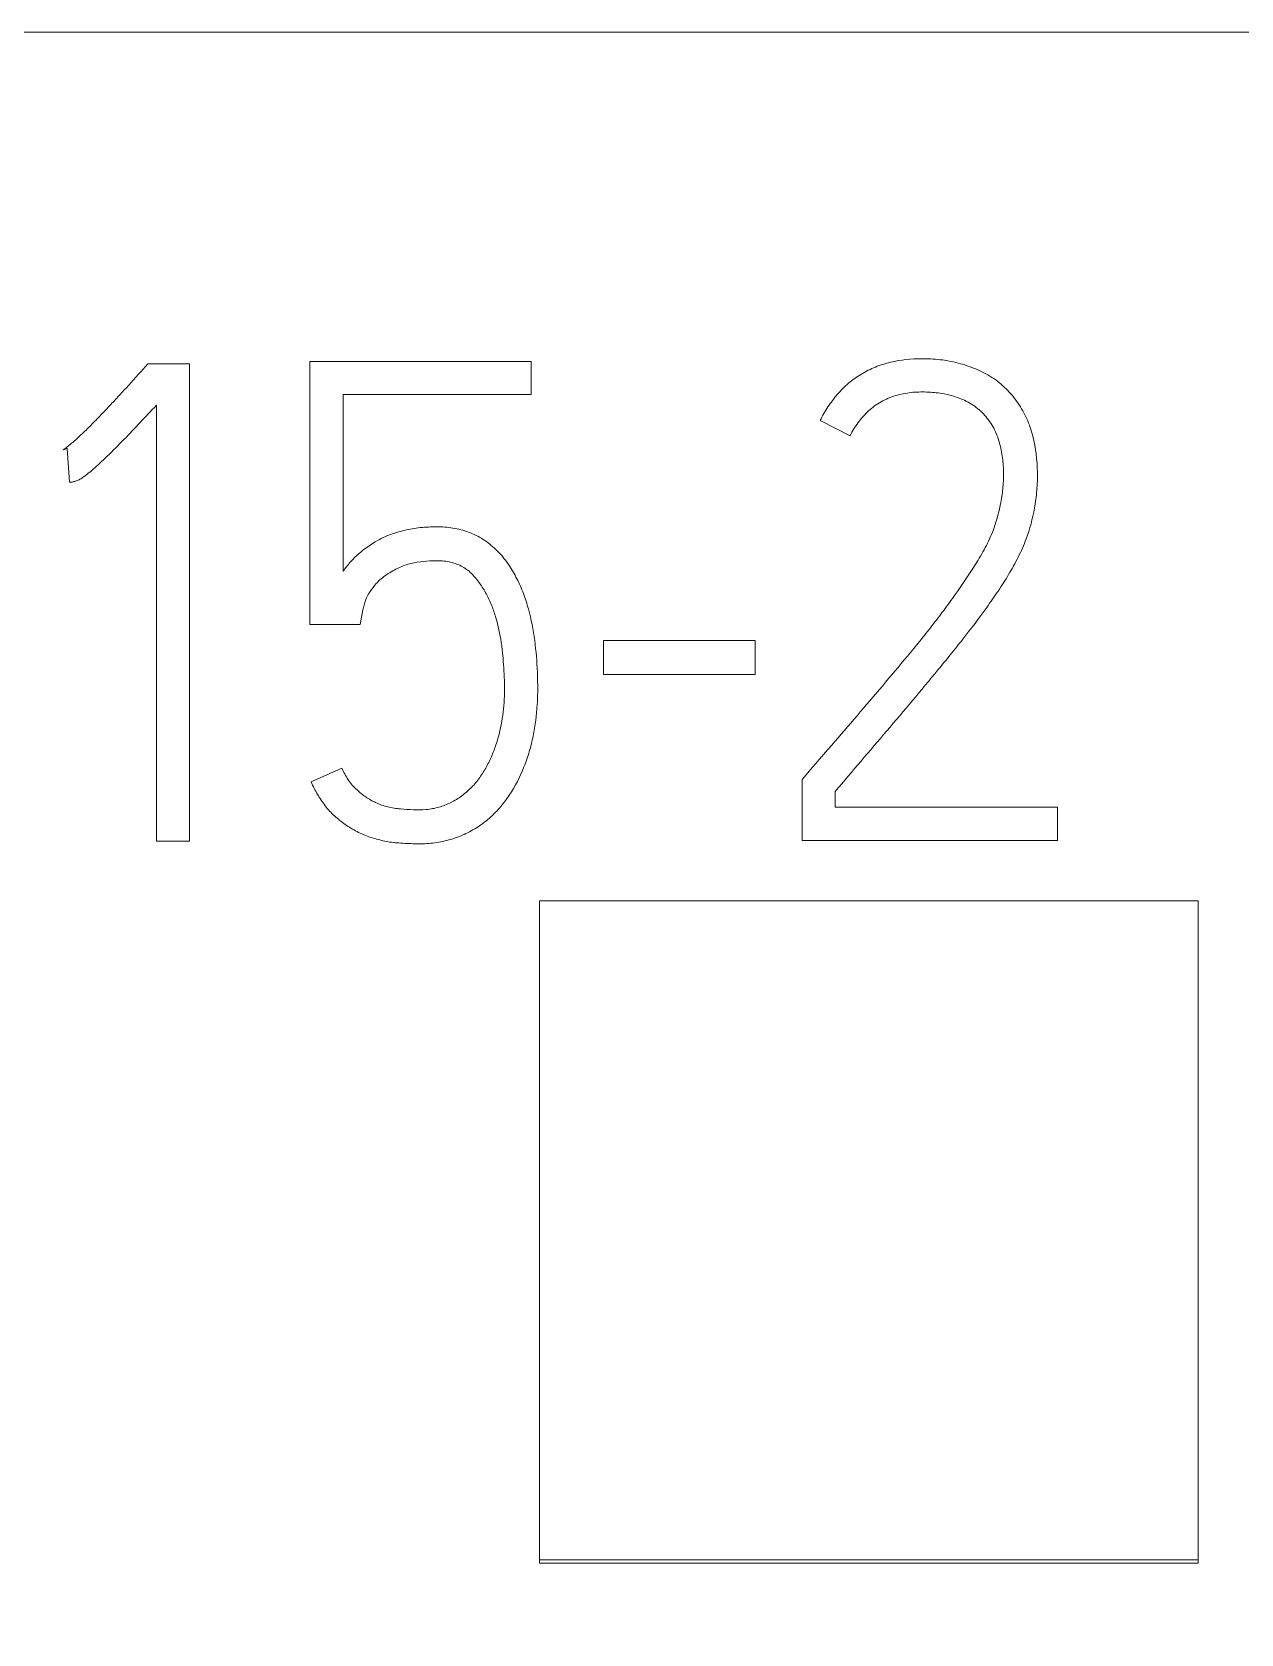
# Model space of a CAD drawing. Header units: millimetres. Extents: x 1359 to 3577, y 1333 to 3557.
# Drawn here: x 2577.88 to 2581.91, y 3324.73 to 3330.08 of the extents above; entities that cross this region are included whole.
import ezdxf

# ---------------------------------------------------------------- set-up
doc = ezdxf.new("R2010")
doc.units = ezdxf.units.MM
doc.set_wipeout_variables(frame=1)
doc.layers.add('000-PI-Oprema', color=30, linetype='Continuous', lineweight=5)
doc.layers.add('002-PI-Kabelska kanalica', color=150, linetype='Continuous')

# ---------------------------------------------------------------- blocks, each defined once
blk = doc.blocks.new('6ES7515-2AN03-0AB0')
blk.add_wipeout([(49766.6555, 38535.9127), (49836.4555, 38535.9127), (49836.4555, 38388.9127), (49766.6555, 38388.9127)])
at = {"layer": '000-PI-Oprema', "color": 0, "linetype": 'ByBlock', "lineweight": 0}
for p, q in [((49831.3494, 38535.9127), (49771.7616, 38535.9127)), ((49831.3494, 38535.9127), (49771.7616, 38535.9127)), ((49788.3465, 38534.8042), (49788.331, 38534.7863)), ((49788.3465, 38534.8042), (49788.331, 38534.7863)), ((49788.4863, 38534.8042), (49788.3465, 38534.8042)), ((49788.4863, 38534.8042), (49788.3465, 38534.8042)), ((49788.4863, 38533.2107), (49788.4863, 38534.8041)), ((49788.4863, 38533.2107), (49788.4863, 38534.8041)), ((49788.888, 38534.8127), (49788.888, 38533.9341)), ((49789.627, 38534.8127), (49788.888, 38534.8127)), ((49788.888, 38534.8127), (49788.888, 38533.9341)), ((49789.627, 38534.8127), (49788.888, 38534.8127)), ((49789.627, 38534.7017), (49789.627, 38534.8127)), ((49789.627, 38534.7017), (49789.627, 38534.8127)), ((49788.9989, 38534.1116), (49788.9989, 38534.7017)), ((49788.9989, 38534.7017), (49789.627, 38534.7017)), ((49788.9989, 38534.1116), (49788.9989, 38534.7017)), ((49788.9989, 38534.7017), (49789.627, 38534.7017)), ((49788.3753, 38534.6664), (49788.3753, 38533.2107)), ((49788.3753, 38534.6664), (49788.3753, 38533.2107)), ((49790.5929, 38534.6152), (49790.6929, 38534.5644)), ((49790.5929, 38534.6152), (49790.6929, 38534.5644)), ((49788.0643, 38534.5176), (49788.0778, 38534.5221)), ((49788.0643, 38534.5176), (49788.0778, 38534.5221)), ((49788.0778, 38534.5221), (49788.0847, 38534.4091)), ((49788.0778, 38534.5221), (49788.0847, 38534.4091)), ((49789.0567, 38533.9341), (49789.0656, 38533.9828)), ((49789.0567, 38533.9341), (49789.0656, 38533.9828)), ((49788.888, 38533.9341), (49789.0567, 38533.9341)), ((49788.888, 38533.9341), (49789.0567, 38533.9341)), ((49789.8693, 38533.8808), (49789.8693, 38533.7674)), ((49790.3754, 38533.8808), (49789.8693, 38533.8808)), ((49789.8693, 38533.8808), (49789.8693, 38533.7674)), ((49790.3754, 38533.8808), (49789.8693, 38533.8808)), ((49790.3754, 38533.7674), (49790.3754, 38533.8808)), ((49790.3754, 38533.7674), (49790.3754, 38533.8808)), ((49789.8693, 38533.7674), (49790.3754, 38533.7674)), ((49789.8693, 38533.7674), (49790.3754, 38533.7674)), ((49788.9945, 38533.4549), (49788.8924, 38533.4082)), ((49788.9945, 38533.4549), (49788.8924, 38533.4082)), ((49790.5462, 38533.4326), (49790.5327, 38533.4167)), ((49790.5462, 38533.4326), (49790.5327, 38533.4167)), ((49790.5327, 38533.4167), (49790.5327, 38533.2127)), ((49790.5327, 38533.4167), (49790.5327, 38533.2127)), ((49790.6437, 38533.3236), (49790.6437, 38533.3769)), ((49790.6437, 38533.3236), (49790.6437, 38533.3769)), ((49791.3856, 38533.3236), (49790.6437, 38533.3236)), ((49791.3856, 38533.3236), (49790.6437, 38533.3236)), ((49791.3856, 38533.2127), (49791.3856, 38533.3236)), ((49791.3856, 38533.2127), (49791.3856, 38533.3236)), ((49788.3753, 38533.2107), (49788.4863, 38533.2107)), ((49788.3753, 38533.2107), (49788.4863, 38533.2107)), ((49790.5327, 38533.2127), (49791.3856, 38533.2127)), ((49790.5327, 38533.2127), (49791.3856, 38533.2127)), ((49789.6555, 38533.0114), (49789.6555, 38530.8111)), ((49791.8555, 38533.0114), (49789.6555, 38533.0114)), ((49789.6555, 38533.0114), (49789.6555, 38530.8111)), ((49791.8555, 38533.0114), (49789.6555, 38533.0114)), ((49791.8555, 38530.8111), (49791.8555, 38533.0114)), ((49791.8555, 38530.8111), (49791.8555, 38533.0114)), ((49789.6555, 38530.8111), (49791.8555, 38530.8111)), ((49789.6555, 38530.8111), (49789.6555, 38530.8)), ((49789.6555, 38530.8111), (49791.8555, 38530.8111)), ((49789.6555, 38530.8111), (49789.6555, 38530.8)), ((49791.8555, 38530.8), (49789.6555, 38530.8)), ((49791.8555, 38530.8), (49789.6555, 38530.8)), ((49791.8555, 38530.8111), (49791.8555, 38530.8)), ((49791.8555, 38530.8111), (49791.8555, 38530.8))]:
    blk.add_line(p, q, dxfattribs=at)
for points, knots in [([(49788.331, 38534.7863), (49788.3098, 38534.7628), (49788.2885, 38534.7395), (49788.2565, 38534.7047), (49788.2458, 38534.693), (49788.2243, 38534.6699), (49788.2134, 38534.6584), (49788.1916, 38534.6355), (49788.1807, 38534.6241), (49788.1587, 38534.6015), (49788.1476, 38534.5902), (49788.1305, 38534.5738), (49788.1248, 38534.5684), (49788.1132, 38534.5577), (49788.1073, 38534.5525), (49788.0954, 38534.5421), (49788.0894, 38534.537), (49788.0803, 38534.5294), (49788.0773, 38534.5269), (49788.071, 38534.5221), (49788.0678, 38534.5197), (49788.0643, 38534.5176)], [0, 0, 0, 0, 0.25, 0.25, 0.375, 0.375, 0.5, 0.5, 0.625, 0.625, 0.75, 0.75, 0.8125, 0.8125, 0.875, 0.875, 0.9375, 0.9375, 0.96875, 0.96875, 1, 1, 1, 1]), ([(49788.331, 38534.7863), (49788.3098, 38534.7628), (49788.2885, 38534.7395), (49788.2565, 38534.7047), (49788.2458, 38534.693), (49788.2243, 38534.6699), (49788.2134, 38534.6584), (49788.1916, 38534.6355), (49788.1807, 38534.6241), (49788.1587, 38534.6015), (49788.1476, 38534.5902), (49788.1305, 38534.5738), (49788.1248, 38534.5684), (49788.1132, 38534.5577), (49788.1073, 38534.5525), (49788.0954, 38534.5421), (49788.0894, 38534.537), (49788.0803, 38534.5294), (49788.0773, 38534.5269), (49788.071, 38534.5221), (49788.0678, 38534.5197), (49788.0643, 38534.5176)], [0, 0, 0, 0, 0.25, 0.25, 0.375, 0.375, 0.5, 0.5, 0.625, 0.625, 0.75, 0.75, 0.8125, 0.8125, 0.875, 0.875, 0.9375, 0.9375, 0.96875, 0.96875, 1, 1, 1, 1]), ([(49790.9324, 38534.8216), (49790.897, 38534.8216), (49790.8622, 38534.8182), (49790.8195, 38534.808), (49790.811, 38534.8056), (49790.7942, 38534.8003), (49790.7858, 38534.7973), (49790.7614, 38534.7874), (49790.7379, 38534.7758), (49790.716, 38534.7613), (49790.7017, 38534.751), (49790.6947, 38534.7455), (49790.6746, 38534.7284), (49790.6623, 38534.716), (49790.6394, 38534.6897), (49790.6288, 38534.6756), (49790.6095, 38534.6461), (49790.6008, 38534.6309), (49790.5929, 38534.6152)], [0, 0, 0, 0, 0.25, 0.25, 0.3125, 0.3125, 0.375, 0.375, 0.5, 0.5625, 0.5625, 0.625, 0.625, 0.75, 0.75, 0.875, 0.875, 1, 1, 1, 1]), ([(49790.9324, 38534.8216), (49790.897, 38534.8216), (49790.8622, 38534.8182), (49790.8195, 38534.808), (49790.811, 38534.8056), (49790.7942, 38534.8003), (49790.7858, 38534.7973), (49790.7614, 38534.7874), (49790.7379, 38534.7758), (49790.716, 38534.7613), (49790.7017, 38534.751), (49790.6947, 38534.7455), (49790.6746, 38534.7284), (49790.6623, 38534.716), (49790.6394, 38534.6897), (49790.6288, 38534.6756), (49790.6095, 38534.6461), (49790.6008, 38534.6309), (49790.5929, 38534.6152)], [0, 0, 0, 0, 0.25, 0.25, 0.3125, 0.3125, 0.375, 0.375, 0.5, 0.5625, 0.5625, 0.625, 0.625, 0.75, 0.75, 0.875, 0.875, 1, 1, 1, 1]), ([(49791.3035, 38534.5632), (49791.2985, 38534.5831), (49791.2918, 38534.6023), (49791.2794, 38534.63), (49791.2748, 38534.6391), (49791.2648, 38534.6569), (49791.2594, 38534.6656), (49791.2478, 38534.6825), (49791.2416, 38534.6906), (49791.2285, 38534.7061), (49791.2215, 38534.7135), (49791.2072, 38534.7279), (49791.1998, 38534.7349), (49791.184, 38534.7479), (49791.1755, 38534.754), (49791.1496, 38534.7706), (49791.1313, 38534.7799), (49791.0934, 38534.7955), (49791.0737, 38534.8019), (49791.044, 38534.8099), (49791.034, 38534.8122), (49791.014, 38534.8159), (49791.0039, 38534.8173), (49790.9735, 38534.8207), (49790.953, 38534.8216), (49790.9324, 38534.8216)], [0, 0, 0, 0, 0.125, 0.125, 0.1875, 0.1875, 0.25, 0.25, 0.3125, 0.3125, 0.375, 0.375, 0.4375, 0.4375, 0.5, 0.5, 0.625, 0.625, 0.75, 0.75, 0.8125, 0.8125, 0.875, 0.875, 1, 1, 1, 1]), ([(49791.3035, 38534.5632), (49791.2985, 38534.5831), (49791.2918, 38534.6023), (49791.2794, 38534.63), (49791.2748, 38534.6391), (49791.2648, 38534.6569), (49791.2594, 38534.6656), (49791.2478, 38534.6825), (49791.2416, 38534.6906), (49791.2285, 38534.7061), (49791.2215, 38534.7135), (49791.2072, 38534.7279), (49791.1998, 38534.7349), (49791.184, 38534.7479), (49791.1755, 38534.754), (49791.1496, 38534.7706), (49791.1313, 38534.7799), (49791.0934, 38534.7955), (49791.0737, 38534.8019), (49791.044, 38534.8099), (49791.034, 38534.8122), (49791.014, 38534.8159), (49791.0039, 38534.8173), (49790.9735, 38534.8207), (49790.953, 38534.8216), (49790.9324, 38534.8216)], [0, 0, 0, 0, 0.125, 0.125, 0.1875, 0.1875, 0.25, 0.25, 0.3125, 0.3125, 0.375, 0.375, 0.4375, 0.4375, 0.5, 0.5, 0.625, 0.625, 0.75, 0.75, 0.8125, 0.8125, 0.875, 0.875, 1, 1, 1, 1]), ([(49790.6929, 38534.5644), (49790.7009, 38534.5799), (49790.7099, 38534.5947), (49790.7252, 38534.6156), (49790.7306, 38534.6223), (49790.7422, 38534.6353), (49790.7484, 38534.6416), (49790.7678, 38534.6592), (49790.7818, 38534.6694), (49790.8045, 38534.6823), (49790.8125, 38534.6862), (49790.8286, 38534.693), (49790.845, 38534.699), (49790.8619, 38534.7032), (49790.879, 38534.7066), (49790.8878, 38534.7079), (49790.9139, 38534.7107), (49790.9313, 38534.711), (49790.966, 38534.7098), (49790.9832, 38534.7083), (49791.0091, 38534.704), (49791.0177, 38534.7023), (49791.0347, 38534.698), (49791.0514, 38534.6931), (49791.0675, 38534.6865), (49791.0833, 38534.679), (49791.091, 38534.6747), (49791.1132, 38534.6608), (49791.1266, 38534.6498), (49791.1445, 38534.631), (49791.1501, 38534.6242), (49791.1605, 38534.6102), (49791.1652, 38534.6029), (49791.1739, 38534.5879), (49791.1777, 38534.5801), (49791.1847, 38534.5641), (49791.1877, 38534.5559), (49791.1928, 38534.5393), (49791.1949, 38534.5309), (49791.1985, 38534.5141), (49791.2, 38534.5056), (49791.2037, 38534.48), (49791.2051, 38534.4627), (49791.2058, 38534.428), (49791.2052, 38534.4107), (49791.2023, 38534.3763), (49791.1999, 38534.3592), (49791.1966, 38534.3421)], [0, 0, 0, 0, 0.0625, 0.0625, 0.09375, 0.09375, 0.125, 0.125, 0.1875, 0.1875, 0.21875, 0.21875, 0.25, 0.28125, 0.28125, 0.3125, 0.3125, 0.375, 0.375, 0.4375, 0.4375, 0.46875, 0.46875, 0.5, 0.53125, 0.53125, 0.5625, 0.5625, 0.625, 0.625, 0.65625, 0.65625, 0.6875, 0.6875, 0.71875, 0.71875, 0.75, 0.75, 0.78125, 0.78125, 0.8125, 0.8125, 0.875, 0.875, 0.9375, 0.9375, 1, 1, 1, 1]), ([(49790.6929, 38534.5644), (49790.7009, 38534.5799), (49790.7099, 38534.5947), (49790.7252, 38534.6156), (49790.7306, 38534.6223), (49790.7422, 38534.6353), (49790.7484, 38534.6416), (49790.7678, 38534.6592), (49790.7818, 38534.6694), (49790.8045, 38534.6823), (49790.8125, 38534.6862), (49790.8286, 38534.693), (49790.845, 38534.699), (49790.8619, 38534.7032), (49790.879, 38534.7066), (49790.8878, 38534.7079), (49790.9139, 38534.7107), (49790.9313, 38534.711), (49790.966, 38534.7098), (49790.9832, 38534.7083), (49791.0091, 38534.704), (49791.0177, 38534.7023), (49791.0347, 38534.698), (49791.0514, 38534.6931), (49791.0675, 38534.6865), (49791.0833, 38534.679), (49791.091, 38534.6747), (49791.1132, 38534.6608), (49791.1266, 38534.6498), (49791.1445, 38534.631), (49791.1501, 38534.6242), (49791.1605, 38534.6102), (49791.1652, 38534.6029), (49791.1739, 38534.5879), (49791.1777, 38534.5801), (49791.1847, 38534.5641), (49791.1877, 38534.5559), (49791.1928, 38534.5393), (49791.1949, 38534.5309), (49791.1985, 38534.5141), (49791.2, 38534.5056), (49791.2037, 38534.48), (49791.2051, 38534.4627), (49791.2058, 38534.428), (49791.2052, 38534.4107), (49791.2023, 38534.3763), (49791.1999, 38534.3592), (49791.1966, 38534.3421)], [0, 0, 0, 0, 0.0625, 0.0625, 0.09375, 0.09375, 0.125, 0.125, 0.1875, 0.1875, 0.21875, 0.21875, 0.25, 0.28125, 0.28125, 0.3125, 0.3125, 0.375, 0.375, 0.4375, 0.4375, 0.46875, 0.46875, 0.5, 0.53125, 0.53125, 0.5625, 0.5625, 0.625, 0.625, 0.65625, 0.65625, 0.6875, 0.6875, 0.71875, 0.71875, 0.75, 0.75, 0.78125, 0.78125, 0.8125, 0.8125, 0.875, 0.875, 0.9375, 0.9375, 1, 1, 1, 1]), ([(49788.1534, 38534.4433), (49788.1635, 38534.4516), (49788.1733, 38534.4604), (49788.1926, 38534.4782), (49788.2021, 38534.4873), (49788.2303, 38534.5147), (49788.2488, 38534.5333), (49788.3037, 38534.5897), (49788.3396, 38534.6279), (49788.3753, 38534.6664)], [0, 0, 0, 0, 0.125, 0.125, 0.25, 0.25, 0.5, 0.5, 1, 1, 1, 1]), ([(49788.1534, 38534.4433), (49788.1635, 38534.4516), (49788.1733, 38534.4604), (49788.1926, 38534.4782), (49788.2021, 38534.4873), (49788.2303, 38534.5147), (49788.2488, 38534.5333), (49788.3037, 38534.5897), (49788.3396, 38534.6279), (49788.3753, 38534.6664)], [0, 0, 0, 0, 0.125, 0.125, 0.25, 0.25, 0.5, 0.5, 1, 1, 1, 1]), ([(49791.3088, 38534.3222), (49791.3125, 38534.3421), (49791.3152, 38534.3622), (49791.3185, 38534.4026), (49791.3192, 38534.4229), (49791.3183, 38534.4837), (49791.313, 38534.5237), (49791.3035, 38534.5632)], [0, 0, 0, 0, 0.25, 0.25, 0.5, 0.5, 1, 1, 1, 1]), ([(49791.3088, 38534.3222), (49791.3125, 38534.3421), (49791.3152, 38534.3622), (49791.3185, 38534.4026), (49791.3192, 38534.4229), (49791.3183, 38534.4837), (49791.313, 38534.5237), (49791.3035, 38534.5632)], [0, 0, 0, 0, 0.25, 0.25, 0.5, 0.5, 1, 1, 1, 1]), ([(49788.0847, 38534.4091), (49788.0886, 38534.4091), (49788.0926, 38534.4097), (49788.1003, 38534.4113), (49788.1041, 38534.4124), (49788.1078, 38534.4136)], [0, 0, 0, 0, 0.5, 0.5, 1, 1, 1, 1]), ([(49788.0847, 38534.4091), (49788.0886, 38534.4091), (49788.0926, 38534.4097), (49788.1003, 38534.4113), (49788.1041, 38534.4124), (49788.1078, 38534.4136)], [0, 0, 0, 0, 0.5, 0.5, 1, 1, 1, 1]), ([(49788.1078, 38534.4136), (49788.1101, 38534.4143), (49788.1122, 38534.4151), (49788.1162, 38534.4171), (49788.1182, 38534.4182), (49788.1241, 38534.4216), (49788.1279, 38534.4241), (49788.1391, 38534.432), (49788.1463, 38534.4376), (49788.1534, 38534.4433)], [0, 0, 0, 0, 0.125, 0.125, 0.25, 0.25, 0.5, 0.5, 1, 1, 1, 1]), ([(49788.1534, 38534.4433), (49788.1463, 38534.4376), (49788.1391, 38534.432), (49788.1279, 38534.4242), (49788.1241, 38534.4216), (49788.1182, 38534.4182), (49788.1162, 38534.4171), (49788.1121, 38534.4151), (49788.1101, 38534.4143), (49788.1078, 38534.4136)], [0, 0, 0, 0, 0.5, 0.5, 0.75, 0.75, 0.875, 0.875, 1, 1, 1, 1]), ([(49788.1078, 38534.4136), (49788.1101, 38534.4143), (49788.1122, 38534.4151), (49788.1162, 38534.4171), (49788.1182, 38534.4182), (49788.1241, 38534.4216), (49788.1279, 38534.4241), (49788.1391, 38534.432), (49788.1463, 38534.4376), (49788.1534, 38534.4433)], [0, 0, 0, 0, 0.125, 0.125, 0.25, 0.25, 0.5, 0.5, 1, 1, 1, 1]), ([(49788.1534, 38534.4433), (49788.1463, 38534.4376), (49788.1391, 38534.432), (49788.1279, 38534.4242), (49788.1241, 38534.4216), (49788.1182, 38534.4182), (49788.1162, 38534.4171), (49788.1121, 38534.4151), (49788.1101, 38534.4143), (49788.1078, 38534.4136)], [0, 0, 0, 0, 0.5, 0.5, 0.75, 0.75, 0.875, 0.875, 1, 1, 1, 1]), ([(49789.1786, 38533.205), (49789.1965, 38533.2038), (49789.2145, 38533.2027), (49789.2413, 38533.2018), (49789.2503, 38533.2016), (49789.2681, 38533.2019), (49789.2948, 38533.2032), (49789.3214, 38533.2073), (49789.3479, 38533.2134), (49789.3567, 38533.2158), (49789.374, 38533.2213), (49789.3824, 38533.2243), (49789.4075, 38533.2344), (49789.4235, 38533.2424), (49789.4468, 38533.2563), (49789.4544, 38533.2613), (49789.4691, 38533.2719), (49789.4904, 38533.2885), (49789.5095, 38533.3074), (49789.5332, 38533.3345), (49789.5442, 38533.3491), (49789.5741, 38533.3939), (49789.5902, 38533.4257), (49789.6101, 38533.4756), (49789.616, 38533.4927), (49789.6263, 38533.527), (49789.6306, 38533.5443), (49789.6414, 38533.5965), (49789.6458, 38533.6317), (49789.6489, 38533.6851), (49789.6494, 38533.703), (49789.6493, 38533.7388), (49789.649, 38533.7567), (49789.6469, 38533.8102), (49789.6441, 38533.8457), (49789.6345, 38533.9162), (49789.6278, 38533.9513), (49789.6134, 38534.0034), (49789.6079, 38534.0206), (49789.5952, 38534.0542), (49789.5881, 38534.0706), (49789.5718, 38534.1027), (49789.5626, 38534.1184), (49789.5424, 38534.1481), (49789.5313, 38534.1621), (49789.5128, 38534.1816), (49789.5064, 38534.1878), (49789.4928, 38534.1997), (49789.4856, 38534.2055), (49789.4635, 38534.2213), (49789.4478, 38534.2302), (49789.4229, 38534.2411), (49789.4143, 38534.2443), (49789.3969, 38534.2498), (49789.3881, 38534.2521), (49789.3615, 38534.2576), (49789.3434, 38534.2596), (49789.316, 38534.2605), (49789.3069, 38534.2604), (49789.2887, 38534.2599), (49789.2797, 38534.2595), (49789.2527, 38534.2574), (49789.2169, 38534.2527), (49789.1819, 38534.2432), (49789.1473, 38534.231), (49789.1305, 38534.2237), (49789.1144, 38534.2149)], [0, 0, 0, 0, 0.03125, 0.03125, 0.046875, 0.046875, 0.0625, 0.09375, 0.09375, 0.109375, 0.109375, 0.125, 0.125, 0.15625, 0.15625, 0.171875, 0.171875, 0.1875, 0.21875, 0.21875, 0.25, 0.25, 0.3125, 0.3125, 0.34375, 0.34375, 0.375, 0.375, 0.4375, 0.4375, 0.46875, 0.46875, 0.5, 0.5, 0.5625, 0.5625, 0.625, 0.625, 0.65625, 0.65625, 0.6875, 0.6875, 0.71875, 0.71875, 0.75, 0.75, 0.765625, 0.765625, 0.78125, 0.78125, 0.8125, 0.8125, 0.828125, 0.828125, 0.84375, 0.84375, 0.875, 0.875, 0.890625, 0.890625, 0.90625, 0.90625, 0.9375, 0.96875, 0.96875, 1, 1, 1, 1]), ([(49789.1786, 38533.205), (49789.1965, 38533.2038), (49789.2145, 38533.2027), (49789.2413, 38533.2018), (49789.2503, 38533.2016), (49789.2681, 38533.2019), (49789.2948, 38533.2032), (49789.3214, 38533.2073), (49789.3479, 38533.2134), (49789.3567, 38533.2158), (49789.374, 38533.2213), (49789.3824, 38533.2243), (49789.4075, 38533.2344), (49789.4235, 38533.2424), (49789.4468, 38533.2563), (49789.4544, 38533.2613), (49789.4691, 38533.2719), (49789.4904, 38533.2885), (49789.5095, 38533.3074), (49789.5332, 38533.3345), (49789.5442, 38533.3491), (49789.5741, 38533.3939), (49789.5902, 38533.4257), (49789.6101, 38533.4756), (49789.616, 38533.4927), (49789.6263, 38533.527), (49789.6306, 38533.5443), (49789.6414, 38533.5965), (49789.6458, 38533.6317), (49789.6489, 38533.6851), (49789.6494, 38533.703), (49789.6493, 38533.7388), (49789.649, 38533.7567), (49789.6469, 38533.8102), (49789.6441, 38533.8457), (49789.6345, 38533.9162), (49789.6278, 38533.9513), (49789.6134, 38534.0034), (49789.6079, 38534.0206), (49789.5952, 38534.0542), (49789.5881, 38534.0706), (49789.5718, 38534.1027), (49789.5626, 38534.1184), (49789.5424, 38534.1481), (49789.5313, 38534.1621), (49789.5128, 38534.1816), (49789.5064, 38534.1878), (49789.4928, 38534.1997), (49789.4856, 38534.2055), (49789.4635, 38534.2213), (49789.4478, 38534.2302), (49789.4229, 38534.2411), (49789.4143, 38534.2443), (49789.3969, 38534.2498), (49789.3881, 38534.2521), (49789.3615, 38534.2576), (49789.3434, 38534.2596), (49789.316, 38534.2605), (49789.3069, 38534.2604), (49789.2887, 38534.2599), (49789.2797, 38534.2595), (49789.2527, 38534.2574), (49789.2169, 38534.2527), (49789.1819, 38534.2432), (49789.1473, 38534.231), (49789.1305, 38534.2237), (49789.1144, 38534.2149)], [0, 0, 0, 0, 0.03125, 0.03125, 0.046875, 0.046875, 0.0625, 0.09375, 0.09375, 0.109375, 0.109375, 0.125, 0.125, 0.15625, 0.15625, 0.171875, 0.171875, 0.1875, 0.21875, 0.21875, 0.25, 0.25, 0.3125, 0.3125, 0.34375, 0.34375, 0.375, 0.375, 0.4375, 0.4375, 0.46875, 0.46875, 0.5, 0.5, 0.5625, 0.5625, 0.625, 0.625, 0.65625, 0.65625, 0.6875, 0.6875, 0.71875, 0.71875, 0.75, 0.75, 0.765625, 0.765625, 0.78125, 0.78125, 0.8125, 0.8125, 0.828125, 0.828125, 0.84375, 0.84375, 0.875, 0.875, 0.890625, 0.890625, 0.90625, 0.90625, 0.9375, 0.96875, 0.96875, 1, 1, 1, 1]), ([(49791.1746, 38534.258), (49791.1672, 38534.2372), (49791.1581, 38534.2175), (49791.1383, 38534.179), (49791.1275, 38534.1603), (49791.0934, 38534.1052), (49791.0694, 38534.0693), (49791.0317, 38534.0163), (49791.0189, 38533.9988), (49790.9929, 38533.9641), (49790.9798, 38533.9468), (49790.9532, 38533.9125), (49790.9397, 38533.8955), (49790.9124, 38533.8618), (49790.8985, 38533.8451), (49790.8568, 38533.7952), (49790.8289, 38533.7619), (49790.7729, 38533.6955), (49790.7447, 38533.6626), (49790.6883, 38533.5966), (49790.6601, 38533.5636), (49790.6032, 38533.498), (49790.5745, 38533.4654), (49790.5462, 38533.4326)], [0, 0, 0, 0, 0.0625, 0.0625, 0.125, 0.125, 0.25, 0.25, 0.3125, 0.3125, 0.375, 0.375, 0.4375, 0.4375, 0.5, 0.5, 0.625, 0.625, 0.75, 0.75, 0.875, 0.875, 1, 1, 1, 1]), ([(49791.1746, 38534.258), (49791.1672, 38534.2372), (49791.1581, 38534.2175), (49791.1383, 38534.179), (49791.1275, 38534.1603), (49791.0934, 38534.1052), (49791.0694, 38534.0693), (49791.0317, 38534.0163), (49791.0189, 38533.9988), (49790.9929, 38533.9641), (49790.9798, 38533.9468), (49790.9532, 38533.9125), (49790.9397, 38533.8955), (49790.9124, 38533.8618), (49790.8985, 38533.8451), (49790.8568, 38533.7952), (49790.8289, 38533.7619), (49790.7729, 38533.6955), (49790.7447, 38533.6626), (49790.6883, 38533.5966), (49790.6601, 38533.5636), (49790.6032, 38533.498), (49790.5745, 38533.4654), (49790.5462, 38533.4326)], [0, 0, 0, 0, 0.0625, 0.0625, 0.125, 0.125, 0.25, 0.25, 0.3125, 0.3125, 0.375, 0.375, 0.4375, 0.4375, 0.5, 0.5, 0.625, 0.625, 0.75, 0.75, 0.875, 0.875, 1, 1, 1, 1]), ([(49789.1144, 38534.2149), (49789.0916, 38534.202), (49789.0702, 38534.187), (49789.041, 38534.161), (49789.0318, 38534.1518), (49789.0145, 38534.1324), (49789.0064, 38534.1223), (49788.9989, 38534.1116)], [0, 0, 0, 0, 0.5, 0.5, 0.75, 0.75, 1, 1, 1, 1]), ([(49789.1144, 38534.2149), (49789.0916, 38534.202), (49789.0702, 38534.187), (49789.041, 38534.161), (49789.0318, 38534.1518), (49789.0145, 38534.1324), (49789.0064, 38534.1223), (49788.9989, 38534.1116)], [0, 0, 0, 0, 0.5, 0.5, 0.75, 0.75, 1, 1, 1, 1]), ([(49790.6437, 38533.3769), (49790.701, 38533.4443), (49790.7582, 38533.5118), (49790.8443, 38533.6128), (49790.8731, 38533.6465), (49790.9302, 38533.7141), (49790.9726, 38533.7651), (49791.0145, 38533.8165), (49791.0423, 38533.8509), (49791.0562, 38533.8681), (49791.0972, 38533.9203), (49791.1239, 38533.9555), (49791.1624, 38534.0093), (49791.175, 38534.0274), (49791.1995, 38534.0639), (49791.2114, 38534.0824), (49791.234, 38534.1202), (49791.2447, 38534.1394), (49791.2644, 38534.1789), (49791.2734, 38534.1991), (49791.2812, 38534.2202)], [0, 0, 0, 0, 0.25, 0.25, 0.375, 0.375, 0.5, 0.5625, 0.5625, 0.625, 0.625, 0.75, 0.75, 0.8125, 0.8125, 0.875, 0.875, 0.9375, 0.9375, 1, 1, 1, 1]), ([(49790.6437, 38533.3769), (49790.701, 38533.4443), (49790.7582, 38533.5118), (49790.8443, 38533.6128), (49790.8731, 38533.6465), (49790.9302, 38533.7141), (49790.9726, 38533.7651), (49791.0145, 38533.8165), (49791.0423, 38533.8509), (49791.0562, 38533.8681), (49791.0972, 38533.9203), (49791.1239, 38533.9555), (49791.1624, 38534.0093), (49791.175, 38534.0274), (49791.1995, 38534.0639), (49791.2114, 38534.0824), (49791.234, 38534.1202), (49791.2447, 38534.1394), (49791.2644, 38534.1789), (49791.2734, 38534.1991), (49791.2812, 38534.2202)], [0, 0, 0, 0, 0.25, 0.25, 0.375, 0.375, 0.5, 0.5625, 0.5625, 0.625, 0.625, 0.75, 0.75, 0.8125, 0.8125, 0.875, 0.875, 0.9375, 0.9375, 1, 1, 1, 1]), ([(49789.1855, 38534.1238), (49789.1985, 38534.13), (49789.212, 38534.1345), (49789.2395, 38534.1411), (49789.2537, 38534.1434), (49789.2821, 38534.1463), (49789.2963, 38534.1469), (49789.3176, 38534.147), (49789.3247, 38534.1469), (49789.339, 38534.1457), (49789.3461, 38534.1447), (49789.3672, 38534.1405), (49789.3807, 38534.1361), (49789.4063, 38534.1229), (49789.4178, 38534.1145), (49789.433, 38534.0995), (49789.4377, 38534.094), (49789.4468, 38534.0831), (49789.4599, 38534.0662), (49789.4712, 38534.0482), (49789.4847, 38534.0231), (49789.4908, 38534.0101), (49789.5011, 38533.9837), (49789.5054, 38533.9703), (49789.5174, 38533.9298), (49789.5235, 38533.9023), (49789.5288, 38533.8672), (49789.5297, 38533.8601), (49789.5313, 38533.8461), (49789.532, 38533.839), (49789.5339, 38533.8179), (49789.535, 38533.8038), (49789.5368, 38533.7757), (49789.5375, 38533.7616), (49789.5384, 38533.7334), (49789.5385, 38533.7193), (49789.5377, 38533.6771), (49789.5354, 38533.6489), (49789.5266, 38533.5924), (49789.5202, 38533.5647), (49789.5073, 38533.5242), (49789.5024, 38533.5108), (49789.4913, 38533.4845), (49789.4851, 38533.4716), (49789.4714, 38533.4466), (49789.464, 38533.4345), (49789.4515, 38533.4172), (49789.4472, 38533.4116), (49789.438, 38533.4006), (49789.4331, 38533.3953), (49789.418, 38533.3799), (49789.4018, 38533.3658), (49789.384, 38533.3538), (49789.3718, 38533.3462), (49789.3655, 38533.3426), (49789.3462, 38533.333), (49789.3262, 38533.3253), (49789.3053, 38533.3205), (49789.2912, 38533.3179), (49789.284, 38533.3169), (49789.2624, 38533.3149), (49789.2481, 38533.3149), (49789.2196, 38533.3158), (49789.2053, 38533.3168), (49789.184, 38533.3188), (49789.1769, 38533.3196), (49789.1627, 38533.3217), (49789.1556, 38533.3231), (49789.1345, 38533.3284), (49789.1209, 38533.3332), (49789.1079, 38533.3395)], [0, 0, 0, 0, 0.03125, 0.03125, 0.0625, 0.0625, 0.09375, 0.09375, 0.109375, 0.109375, 0.125, 0.125, 0.15625, 0.15625, 0.1875, 0.1875, 0.203125, 0.203125, 0.21875, 0.25, 0.25, 0.28125, 0.28125, 0.3125, 0.3125, 0.375, 0.375, 0.390625, 0.390625, 0.40625, 0.40625, 0.4375, 0.4375, 0.46875, 0.46875, 0.5, 0.5, 0.5625, 0.5625, 0.625, 0.625, 0.65625, 0.65625, 0.6875, 0.6875, 0.71875, 0.71875, 0.734375, 0.734375, 0.75, 0.75, 0.78125, 0.796875, 0.796875, 0.8125, 0.8125, 0.84375, 0.859375, 0.859375, 0.875, 0.875, 0.90625, 0.90625, 0.9375, 0.9375, 0.953125, 0.953125, 0.96875, 0.96875, 1, 1, 1, 1]), ([(49789.1855, 38534.1238), (49789.1985, 38534.13), (49789.212, 38534.1345), (49789.2395, 38534.1411), (49789.2537, 38534.1434), (49789.2821, 38534.1463), (49789.2963, 38534.1469), (49789.3176, 38534.147), (49789.3247, 38534.1469), (49789.339, 38534.1457), (49789.3461, 38534.1447), (49789.3672, 38534.1405), (49789.3807, 38534.1361), (49789.4063, 38534.1229), (49789.4178, 38534.1145), (49789.433, 38534.0995), (49789.4377, 38534.094), (49789.4468, 38534.0831), (49789.4599, 38534.0662), (49789.4712, 38534.0482), (49789.4847, 38534.0231), (49789.4908, 38534.0101), (49789.5011, 38533.9837), (49789.5054, 38533.9703), (49789.5174, 38533.9298), (49789.5235, 38533.9023), (49789.5288, 38533.8672), (49789.5297, 38533.8601), (49789.5313, 38533.8461), (49789.532, 38533.839), (49789.5339, 38533.8179), (49789.535, 38533.8038), (49789.5368, 38533.7757), (49789.5375, 38533.7616), (49789.5384, 38533.7334), (49789.5385, 38533.7193), (49789.5377, 38533.6771), (49789.5354, 38533.6489), (49789.5266, 38533.5924), (49789.5202, 38533.5647), (49789.5073, 38533.5242), (49789.5024, 38533.5108), (49789.4913, 38533.4845), (49789.4851, 38533.4716), (49789.4714, 38533.4466), (49789.464, 38533.4345), (49789.4515, 38533.4172), (49789.4472, 38533.4116), (49789.438, 38533.4006), (49789.4331, 38533.3953), (49789.418, 38533.3799), (49789.4018, 38533.3658), (49789.384, 38533.3538), (49789.3718, 38533.3462), (49789.3655, 38533.3426), (49789.3462, 38533.333), (49789.3262, 38533.3253), (49789.3053, 38533.3205), (49789.2912, 38533.3179), (49789.284, 38533.3169), (49789.2624, 38533.3149), (49789.2481, 38533.3149), (49789.2196, 38533.3158), (49789.2053, 38533.3168), (49789.184, 38533.3188), (49789.1769, 38533.3196), (49789.1627, 38533.3217), (49789.1556, 38533.3231), (49789.1345, 38533.3284), (49789.1209, 38533.3332), (49789.1079, 38533.3395)], [0, 0, 0, 0, 0.03125, 0.03125, 0.0625, 0.0625, 0.09375, 0.09375, 0.109375, 0.109375, 0.125, 0.125, 0.15625, 0.15625, 0.1875, 0.1875, 0.203125, 0.203125, 0.21875, 0.25, 0.25, 0.28125, 0.28125, 0.3125, 0.3125, 0.375, 0.375, 0.390625, 0.390625, 0.40625, 0.40625, 0.4375, 0.4375, 0.46875, 0.46875, 0.5, 0.5, 0.5625, 0.5625, 0.625, 0.625, 0.65625, 0.65625, 0.6875, 0.6875, 0.71875, 0.71875, 0.734375, 0.734375, 0.75, 0.75, 0.78125, 0.796875, 0.796875, 0.8125, 0.8125, 0.84375, 0.859375, 0.859375, 0.875, 0.875, 0.90625, 0.90625, 0.9375, 0.9375, 0.953125, 0.953125, 0.96875, 0.96875, 1, 1, 1, 1]), ([(49789.1099, 38534.0706), (49789.1203, 38534.0821), (49789.1323, 38534.092), (49789.158, 38534.1095), (49789.1716, 38534.117), (49789.1855, 38534.1238)], [0, 0, 0, 0, 0.5, 0.5, 1, 1, 1, 1]), ([(49789.1855, 38534.1238), (49789.1716, 38534.117), (49789.1579, 38534.1095), (49789.1323, 38534.092), (49789.1203, 38534.0822), (49789.1099, 38534.0706)], [0, 0, 0, 0, 0.5, 0.5, 1, 1, 1, 1]), ([(49789.1099, 38534.0706), (49789.1203, 38534.0821), (49789.1323, 38534.092), (49789.158, 38534.1095), (49789.1716, 38534.117), (49789.1855, 38534.1238)], [0, 0, 0, 0, 0.5, 0.5, 1, 1, 1, 1]), ([(49789.1855, 38534.1238), (49789.1716, 38534.117), (49789.1579, 38534.1095), (49789.1323, 38534.092), (49789.1203, 38534.0822), (49789.1099, 38534.0706)], [0, 0, 0, 0, 0.5, 0.5, 1, 1, 1, 1]), ([(49789.1099, 38534.0706), (49789.1026, 38534.0623), (49789.0956, 38534.0536), (49789.0834, 38534.0352), (49789.0781, 38534.0254), (49789.0746, 38534.0149)], [0, 0, 0, 0, 0.5, 0.5, 1, 1, 1, 1]), ([(49789.0746, 38534.0149), (49789.0781, 38534.0254), (49789.0834, 38534.0352), (49789.0957, 38534.0536), (49789.1026, 38534.0623), (49789.1099, 38534.0706)], [0, 0, 0, 0, 0.5, 0.5, 1, 1, 1, 1]), ([(49789.1099, 38534.0706), (49789.1026, 38534.0623), (49789.0956, 38534.0536), (49789.0834, 38534.0352), (49789.0781, 38534.0254), (49789.0746, 38534.0149)], [0, 0, 0, 0, 0.5, 0.5, 1, 1, 1, 1]), ([(49789.0746, 38534.0149), (49789.0781, 38534.0254), (49789.0834, 38534.0352), (49789.0957, 38534.0536), (49789.1026, 38534.0623), (49789.1099, 38534.0706)], [0, 0, 0, 0, 0.5, 0.5, 1, 1, 1, 1]), ([(49789.0656, 38533.9828), (49789.0656, 38533.9842), (49789.0658, 38533.9856), (49789.0663, 38533.9883), (49789.0666, 38533.9897), (49789.0676, 38533.9937), (49789.0684, 38533.9964), (49789.0709, 38534.0044), (49789.0727, 38534.0097), (49789.0746, 38534.0149)], [0, 0, 0, 0, 0.125, 0.125, 0.25, 0.25, 0.5, 0.5, 1, 1, 1, 1]), ([(49789.0656, 38533.9828), (49789.0656, 38533.9842), (49789.0658, 38533.9856), (49789.0663, 38533.9883), (49789.0666, 38533.9897), (49789.0676, 38533.9937), (49789.0684, 38533.9964), (49789.0709, 38534.0044), (49789.0727, 38534.0097), (49789.0746, 38534.0149)], [0, 0, 0, 0, 0.125, 0.125, 0.25, 0.25, 0.5, 0.5, 1, 1, 1, 1]), ([(49789.0457, 38533.3818), (49789.0345, 38533.3918), (49789.0248, 38533.4034), (49789.008, 38533.4282), (49789.0008, 38533.4413), (49788.9945, 38533.4549)], [0, 0, 0, 0, 0.5, 0.5, 1, 1, 1, 1]), ([(49789.0457, 38533.3818), (49789.0345, 38533.3918), (49789.0248, 38533.4034), (49789.008, 38533.4282), (49789.0008, 38533.4413), (49788.9945, 38533.4549)], [0, 0, 0, 0, 0.5, 0.5, 1, 1, 1, 1]), ([(49788.8924, 38533.4082), (49788.8988, 38533.3941), (49788.9058, 38533.3805), (49788.9213, 38533.354), (49788.9297, 38533.3412), (49788.9485, 38533.3169), (49788.959, 38533.3053), (49788.976, 38533.2897), (49788.9819, 38533.2848), (49788.9939, 38533.2753), (49789, 38533.2707), (49789.0188, 38533.2576), (49789.0319, 38533.2495), (49789.0526, 38533.2388), (49789.0596, 38533.2355), (49789.0738, 38533.2295), (49789.081, 38533.2268), (49789.1028, 38533.2194), (49789.1176, 38533.2152), (49789.1477, 38533.2086), (49789.1631, 38533.2062), (49789.1786, 38533.205)], [0, 0, 0, 0, 0.125, 0.125, 0.25, 0.25, 0.375, 0.375, 0.4375, 0.4375, 0.5, 0.5, 0.625, 0.625, 0.6875, 0.6875, 0.75, 0.75, 0.875, 0.875, 1, 1, 1, 1]), ([(49788.8924, 38533.4082), (49788.8988, 38533.3941), (49788.9058, 38533.3805), (49788.9213, 38533.354), (49788.9297, 38533.3412), (49788.9485, 38533.3169), (49788.959, 38533.3053), (49788.976, 38533.2897), (49788.9819, 38533.2848), (49788.9939, 38533.2753), (49789, 38533.2707), (49789.0188, 38533.2576), (49789.0319, 38533.2495), (49789.0526, 38533.2388), (49789.0596, 38533.2355), (49789.0738, 38533.2295), (49789.081, 38533.2268), (49789.1028, 38533.2194), (49789.1176, 38533.2152), (49789.1477, 38533.2086), (49789.1631, 38533.2062), (49789.1786, 38533.205)], [0, 0, 0, 0, 0.125, 0.125, 0.25, 0.25, 0.375, 0.375, 0.4375, 0.4375, 0.5, 0.5, 0.625, 0.625, 0.6875, 0.6875, 0.75, 0.75, 0.875, 0.875, 1, 1, 1, 1]), ([(49789.1079, 38533.3395), (49789.0964, 38533.3447), (49789.0854, 38533.351), (49789.0646, 38533.3652), (49789.0549, 38533.3732), (49789.0457, 38533.3818)], [0, 0, 0, 0, 0.5, 0.5, 1, 1, 1, 1]), ([(49789.1079, 38533.3395), (49789.0964, 38533.3447), (49789.0854, 38533.351), (49789.0646, 38533.3652), (49789.0549, 38533.3732), (49789.0457, 38533.3818)], [0, 0, 0, 0, 0.5, 0.5, 1, 1, 1, 1])]:
    blk.add_open_spline(points, degree=3, knots=knots, dxfattribs=at)
for points in [[(49791.1966, 38534.3421), (49791.1913, 38534.3136), (49791.184, 38534.2854), (49791.1746, 38534.258)], [(49791.1966, 38534.3421), (49791.1913, 38534.3136), (49791.184, 38534.2854), (49791.1746, 38534.258)], [(49791.3088, 38534.3222), (49791.3027, 38534.2874), (49791.2937, 38534.2532), (49791.2812, 38534.2202)], [(49791.2812, 38534.2202), (49791.2937, 38534.2532), (49791.3027, 38534.2874), (49791.3088, 38534.3222)], [(49791.3088, 38534.3222), (49791.3027, 38534.2874), (49791.2937, 38534.2532), (49791.2812, 38534.2202)], [(49791.2812, 38534.2202), (49791.2937, 38534.2532), (49791.3027, 38534.2874), (49791.3088, 38534.3222)]]:
    blk.add_open_spline(points, degree=3, dxfattribs=at)
blk = doc.blocks.new('6ES7590-1AB60-0AA0')
for p, q in [((4304.2302, 2988.4138), (4144.2302, 2988.4138)), ((4304.2302, 2988.3526), (4144.2302, 2988.3526))]:
    blk.add_line(p, q)

msp = doc.modelspace()

# ---------------------------------------------------------------- block references
msp.add_blockref('6ES7590-1AB60-0AA0', (-1597.6589, 337.6692))

# ---------------------------------------------------------------- next in the draw order: block references
at = {"layer": '002-PI-Kabelska kanalica', "color": 0, "linetype": 'ByBlock', "lineweight": 0}
msp.add_blockref('6ES7515-2AN03-0AB0', (-47210.0843, -35205.8297), dxfattribs=at)

doc.saveas('drawing.dxf')
